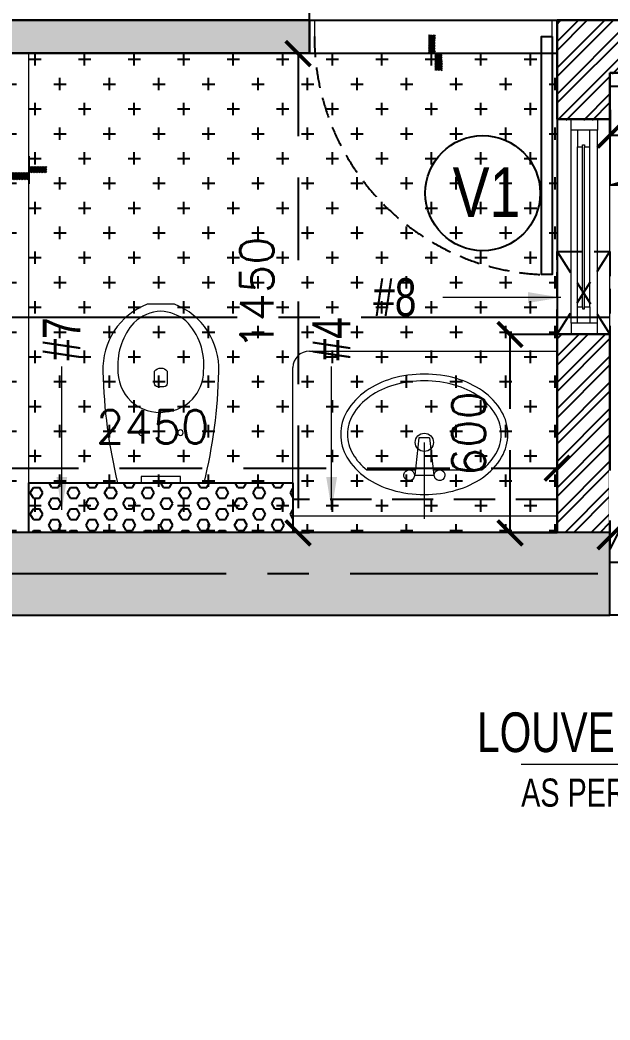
# Model space of a CAD drawing. Header units: millimetres. Extents: x 1180970 to 1231451, y -5737889 to -5695638.
# Drawn here: x 1197466 to 1199252, y -5709325 to -5706300 of the extents above; entities that cross this region are included whole.
import ezdxf
from ezdxf.enums import TextEntityAlignment as Align

# ---------------------------------------------------------------- set-up
doc = ezdxf.new("R2010")
doc.units = ezdxf.units.MM
doc.header["$LTSCALE"] = 1000
doc.header["$MEASUREMENT"] = 0
for name, pattern in [('2BHK-A - BACK$0$AUDIT_D_120904163729-0', [0]), ('2BHK-A - BACK$1$( Hidden )', [0.375, 0.25, -0.125]), ('2BHK-A - BACK$2$HIDDEN', [0.375, 0.25, -0.125]), ('AUDIT_D_120904163729-0', [0]), ('T8(T9 IS SIMILAR) - GROUND FLOOR - DIMENSION & TEXTING$0$HIDDEN', [0.375, 0.25, -0.125]), ('T8_REFUGE COLUMNS$0$CENTER2', [1.125, 0.75, -0.125, 0.125, -0.125])]:
    doc.linetypes.add(name, pattern=pattern)
doc.layers.get('0').update_dxf_attribs({"linetype": 'AUDIT_D_120904163729-0'})
for name, color, linetype in [('2BHK-A - BACK$0$A-HATCH -160', 251, '2BHK-A - BACK$0$AUDIT_D_120904163729-0'), ('2BHK-A - BACK$0$a-tile drop', 3, 'Continuous'), ('2BHK-A - BACK$0$APT PLANS-typ$0$TILEDROP', 3, 'Continuous'), ('2BHK-A - BACK$1$A-TOI SUNK 50MM', 8, 'Continuous'), ('2BHK-A - BACK$1$CUT-OUT', 49, 'Continuous'), ('2BHK-A - BACK$1$LEDGE WALL', 5, 'Continuous'), ('T8(T9 IS SIMILAR) - GROUND FLOOR - DIMENSION & TEXTING$0$A-DIMENSIONS', 2, 'T8(T9 IS SIMILAR) - GROUND FLOOR - DIMENSION & TEXTING$0$HIDDEN'), ('T8(T9 IS SIMILAR) - GROUND FLOOR - DIMENSION & TEXTING$0$a-window-no', 125, 'Continuous'), ('T8_REFUGE COLUMNS$0$A-CENTERLINE', 193, 'T8_REFUGE COLUMNS$0$CENTER2'), ('T8_REFUGE COLUMNS$0$A-RCC COLS', 3, 'Continuous')]:
    doc.layers.add(name, color=color, linetype=linetype)
for name, color, linetype, lineweight in [('2BHK-A - BACK$1$A-WALL- 160', 6, 'Continuous', 30), ('2BHK-A - BACK$1$Ventilator', 5, 'Continuous', 0), ('2BHK-A - BACK$2$a-TOI-fixtures', 251, 'Continuous', 0), ('T8(T9 IS SIMILAR) - GROUND FLOOR - DIMENSION & TEXTING$0$R0-18-10-2014-T1-1st Podium Floor Plan$0$Text', 2, 'Continuous', 0), ('T8(T9 IS SIMILAR) - GROUND FLOOR$0$D&W', 8, 'Continuous', 25)]:
    doc.layers.add(name, color=color, linetype=linetype, lineweight=lineweight)
doc.layers.add('T8_REFUGE COLUMNS$0$COL-HATCH', color=7, linetype='Continuous', lineweight=25, true_color=0xa3a3a3)
doc.styles.add('T8(T9 IS SIMILAR) - GROUND FLOOR - DIMENSION & TEXTING$0$ARIAL ARROW', font='swisscl.ttf')
doc.styles.add('T8(T9 IS SIMILAR) - GROUND FLOOR - DIMENSION & TEXTING$0$LODHA STANDERD', font='sanss___.ttf')
doc.styles.add('T8(T9 IS SIMILAR) - GROUND FLOOR - DIMENSION & TEXTING$0$Romans 1', font='romans.shx', dxfattribs={"height": 100})
doc.styles.add('T8(T9 IS SIMILAR) - GROUND FLOOR - DIMENSION & TEXTING$0$Tahoma', font='tahoma.ttf')
doc.dimstyles.new('T8(T9 IS SIMILAR) - GROUND FLOOR - DIMENSION & TEXTING$0$ALPINE S', dxfattribs={"dimscale": 0, "dimtxt": 100, "dimasz": 75, "dimexe": 0, "dimexo": 0, "dimgap": 75, "dimtad": 1, "dimdec": 0, "dimzin": 0, "dimdsep": 46, "dimtxsty": 'T8(T9 IS SIMILAR) - GROUND FLOOR - DIMENSION & TEXTING$0$Romans 1', "dimblk": 'T8(T9 IS SIMILAR) - GROUND FLOOR - DIMENSION & TEXTING$0$_ArchTick', "dimcen": 0.09, "dimclrd": 256, "dimclre": 256, "dimclrt": 7, "dimadec": 0, "dimazin": 0, "dimtfac": 1, "dimtdec": 0, "dimtofl": 0, "dimtmove": 1, "dimatfit": 0, "dimldrblk": 'T8(T9 IS SIMILAR) - GROUND FLOOR - DIMENSION & TEXTING$0$_Open90', "dimfxl": 1, "dimtolj": 1, "dimtzin": 0, "dimarcsym": 0})
doc.dimstyles.new('T8(T9 IS SIMILAR) - GROUND FLOOR - DIMENSION & TEXTING$0$SAMATA STD', dxfattribs={"dimtxt": 100, "dimasz": 50, "dimexe": 50, "dimexo": 50, "dimgap": 10, "dimtad": 0, "dimdec": 0, "dimrnd": 5, "dimzin": 0, "dimdsep": 46, "dimtxsty": 'T8(T9 IS SIMILAR) - GROUND FLOOR - DIMENSION & TEXTING$0$Tahoma', "dimblk": 'T8(T9 IS SIMILAR) - GROUND FLOOR - DIMENSION & TEXTING$0$_Origin2', "dimcen": -50, "dimdle": 50, "dimclrd": 7, "dimclre": 7, "dimclrt": 7, "dimadec": 0, "dimazin": 0, "dimtfac": 1, "dimtdec": 0, "dimtmove": 1, "dimatfit": 3, "dimfxl": 150, "dimtfill": 1, "dimtolj": 1, "dimtzin": 0, "dimlwd": -1, "dimlwe": -1, "dimarcsym": 0})

# ---------------------------------------------------------------- blocks, each defined once
blk = doc.blocks.new('2BHK-A - BACK$0$EWC 1-flat-3')
at = {"color": 0, "linetype": 'ByBlock', "ltscale": 1.5}
blk.add_line((130.9434098351729, 0), (-130.9434095305263, 0), dxfattribs=at)
for points in [[(-130.9434095305263, 0, -0.0551025148531305), (-175.2631416428846, 336.2381811605271, -0.3218266124509844), (-41.56879519967063, 540.0000000013234), (41.56879551159629, 539.9999999986766, -0.3218266125199904), (175.2631419462078, 336.238181097001, -0.0551025148447866), (130.9434098351729, 0, -27.68123868753246)], [(-13.15298694454427, 214.323847294701, -0.3914484966857894), (-129.3099293503406, 337.7054775856787, -0.2245854457087569), (-76.0964588804211, 489.8802656658536, -0.1606748710854163), (1.519924569e-07, 518.6838982568007, -0.1830162004783544), (81.56410437990148, 484.094283795268, -0.2014238574974507), (130.0282833025281, 346.419558727951, -0.4745073386495287), (-13.15298694454427, 214.323847294701, -2.927417017058934)], [(-9.473684057959195, 290.246520411002), (9.473684363046997, 290.246520411002, 0.4142135624012253), (18.94736857355009, 299.7202046215051), (18.94736857355009, 337.6149414635175, 0.4999999999751525), (-18.9473682674697, 337.6149414643998), (-18.9473682684623, 299.7202046215051, 0.4142135624076185), (-9.473684057959195, 290.246520411002, 0.5304978282697669)]]:
    blk.add_lwpolyline(points, format="xyb", dxfattribs=at)
at = {"color": 0, "linetype": 'ByBlock'}
blk.add_lwpolyline([(-59.21046387618538, 0.000297717259902), (-59.21046387618538, 18.94766613826609), (59.21058875510333, 18.94766613826609), (59.2104696644716, -0.000297717259902)], close=True, dxfattribs=at)
at = {"color": 0, "linetype": 'ByBlock', "ltscale": 1.5}
for centre in [(-59.21052616310046, 151.5789473680495), (59.21052646818825, 151.5789473680495)]:
    blk.add_circle(centre, 8.309231466615541, dxfattribs=at)
blk = doc.blocks.new('2BHK-A - BACK$0$TILE DROP -x')
at = {"layer": '2BHK-A - BACK$0$APT PLANS-typ$0$TILEDROP'}
h = blk.add_hatch(dxfattribs=at)
h.set_pattern_fill('ACET-2D-ANSI31', color=8, scale=27, angle=89.99999999999999, style=0)
h.set_pattern_definition([(135, (583590.9236926732, -2384968.149215905), (-2.386485386504598, -2.386485386504597), [])])
h.paths.add_polyline_path([(-58302.9723300992, -19205.88290152699), (-58302.9723300992, -19151.23819424305), (-58284.24371004452, -19151.23819424305), (-58284.2437100443, -19205.88290152699)])
edge = h.paths.add_edge_path()
edge.add_line((-58302.97233009942, -19258.46835517604), (-58323.90664812957, -19258.46835517613))
edge.add_line((-58302.97233010059, -19205.88290152699), (-58302.97233009925, -19258.46835517565))
edge.add_line((-58323.71331987437, -19205.88290152792), (-58302.97233010079, -19205.88290152797))
edge.add_line((-58323.71331987298, -19258.46835517604), (-58323.71331987411, -19205.88290152737))
at = {"layer": '2BHK-A - BACK$0$APT PLANS-typ$0$TILEDROP', "color": 1}
blk.add_line((-58251.96799331647, -19205.88290150929), (-58335.99705454287, -19205.88290150929), dxfattribs=at)
at = {"layer": '2BHK-A - BACK$0$APT PLANS-typ$0$TILEDROP', "color": 20, "const_width": 3}
for points in [[(-58284.2437100443, -19205.88290152885), (-58284.24371004452, -19151.23819424491)], [(-58302.97233009942, -19258.4683551779), (-58302.9723300992, -19205.88290152885)], [(-58302.9723300992, -19205.88290152885), (-58284.2437100443, -19205.88290152885)]]:
    blk.add_lwpolyline(points, dxfattribs=at)
blk = doc.blocks.new('2BHK-A - BACK$1$V1')
at = {"layer": '2BHK-A - BACK$1$Ventilator'}
for p, q in [((1139453.9029181, -5700057.068097493), (1140103.9029181, -5700057.068097493)), ((1139453.9029181, -5700217.068097493), (1140103.9029181, -5700217.068097493))]:
    blk.add_line(p, q, dxfattribs=at)
at = {"layer": '2BHK-A - BACK$1$Ventilator', "color": 8}
for p, q in [((1139486.9029181, -5700094.568097493), (1140070.9029181, -5700094.568097493)), ((1139536.9029181, -5700118.318097493), (1140020.9029181, -5700118.318097493)), ((1139536.9029181, -5700155.818097493), (1140020.9029181, -5700155.818097493)), ((1139486.9029181, -5700174.568097493), (1140070.9029181, -5700174.568097493))]:
    blk.add_line(p, q, dxfattribs=at)
at = {"layer": '2BHK-A - BACK$1$Ventilator', "color": 5}
for p, q in [((1139536.9029181, -5700134.068097493), (1140020.9029181, -5700134.068097493)), ((1139536.9029181, -5700140.068097493), (1140020.9029181, -5700140.068097493))]:
    blk.add_line(p, q, dxfattribs=at)
at = {"layer": '2BHK-A - BACK$1$Ventilator', "color": 4}
for points in [[(1139453.9029181, -5700094.568097493), (1139486.9029181, -5700094.568097493), (1139486.9029181, -5700174.568097493), (1139453.9029181, -5700174.568097493)], [(1140103.9029181, -5700094.568097493), (1140070.9029181, -5700094.568097493), (1140070.9029181, -5700174.568097493), (1140103.9029181, -5700174.568097493)], [(1139536.9029181, -5700134.068097493), (1139536.9029181, -5700118.318097493), (1139486.9029181, -5700118.318097493), (1139486.9029181, -5700155.818097493), (1139536.9029181, -5700155.818097493), (1139536.9029181, -5700140.068097493), (1139530.9029181, -5700140.068097493), (1139530.9029181, -5700134.068097493)], [(1140020.9029181, -5700134.068097493), (1140020.9029181, -5700118.318097493), (1140070.9029181, -5700118.318097493), (1140070.9029181, -5700155.818097493), (1140020.9029181, -5700155.818097493), (1140020.9029181, -5700140.068097493), (1140026.9029181, -5700140.068097493), (1140026.9029181, -5700134.068097493)]]:
    blk.add_lwpolyline(points, close=True, dxfattribs=at)
blk = doc.blocks.new('2BHK-A - BACK$0$WB1')
at = {"color": 0, "linetype": 'ByBlock', "ltscale": 1000}
for p, q in [((190074.4275287154, -1779394.523975797), (190063.019396601, -1779507.923976208)), ((190106.8275287078, -1779394.523974904), (190119.8654006815, -1779507.92397464)), ((189917.4943719213, -1779491.723980205), (190064.6491297608, -1779491.723976149)), ((190118.0028475421, -1779491.723974677), (190265.3904244707, -1779491.723970615)), ((190061.4971828647, -1779507.923976249), (190121.387614416, -1779507.923974598))]:
    blk.add_line(p, q, dxfattribs=at)
at = {"color": 0, "linetype": 'ByBlock'}
blk.add_line((190106.8275287078, -1779394.523974904), (190074.4275287154, -1779394.523975797), dxfattribs=at)
for centre, major_axis, ratio, start_param, end_param in [((190067.1194749585, -1779471.273896596), (-69.6216237991494, 256.7370765237735), 0.9999999990593952, 0.0157386873768661, 0.3429919143429904), ((190091.4423999565, -1779555.684945096), (-92.61307213520664, 341.5204657747267), 0.999999999024626, 6.018375225373153, 6.29892399455103), ((190091.4423999567, -1779555.684945094), (-87.31312060689758, 321.9763358500756), 0.999999999106361, 6.018375225394625, 6.298923994549972), ((190091.4423999576, -1779555.684945106), (-92.61307213768049, 341.5204657838493), 0.9999999990614828, 5.737826456290803, 6.018375225385451), ((190091.4423999598, -1779555.684945104), (-87.31312061007938, 321.9763358618085), 0.999999999062802, 5.737826456297902, 6.018375225392878), ((190115.7653203038, -1779471.273895255), (-69.6216238002675, 256.7370765278966), 0.9999999990565938, 5.410573229548953, 5.737826456279893), ((190029.9548044018, -1779417.849685759), (-52.58859086832027, 193.9259721518059), 0.9999999990646924, 0.3429919143267877, 0.7689323414650551), ((190067.1194749573, -1779471.273896601), (-64.32167227244054, 237.1929466050228), 0.9999999990200028, 0.0157386873661223, 0.3429919143466876), ((190115.7653203007, -1779471.273895252), (-64.32167226971646, 237.1929465949778), 0.9999999990515334, 5.410573229535954, 5.737826456264241), ((190152.9299879156, -1779417.849682363), (-52.5885908674133, 193.9259721484613), 0.9999999990362176, 4.984632802793965, 5.4105732295378), ((190029.9548044024, -1779417.849685753), (-47.2886393389909, 174.3818422233921), 0.999999999050284, 0.3429919143592025, 0.7689323414991902), ((190152.9299879136, -1779417.849682368), (-47.28863934102501, 174.3818422308929), 0.9999999990358628, 4.984632802809628, 5.410573229553857), ((189973.2400018245, -1779384.079879742), (-35.31275431202927, 130.2195038171953), 0.9999999990468084, 0.7689323414813815, 1.305986245472519), ((190209.6447886276, -1779384.079873225), (-35.31275431270032, 130.2195038196696), 0.999999999034842, 4.447578899073675, 4.984632802804931), ((189973.2400018235, -1779384.079879743), (-30.01280278418104, 110.6753738942434), 0.9999999990424933, 0.7689323414641666, 1.305986245453534), ((190209.6447886291, -1779384.079873225), (-30.01280278466949, 110.6753738960445), 0.9999999990274464, 4.447578899080568, 4.984632802806042), ((189973.2400018241, -1779384.07987974), (-35.31275431176152, 130.2195038162079), 0.9999999990494886, 1.305986245481042, 1.84304014922443), ((189973.2400018257, -1779384.079879741), (-30.01280278541712, 110.6753738988015), 0.9999999990109704, 1.305986245478195, 1.843040149201613), ((190209.6447886291, -1779384.079873226), (-30.01280278457673, 110.6753738957025), 0.9999999990363304, 3.91052499509682, 4.447578899087177), ((190209.6447886287, -1779384.079873225), (-35.3127543125276, 130.2195038190329), 0.9999999990416133, 3.910524995080509, 4.447578899069472), ((190029.9548025403, -1779350.310070598), (-52.5885908665655, 193.925972145335), 0.999999999067552, 1.843040149221424, 2.268980575974029), ((190029.9548025398, -1779350.310070598), (-47.28863933834624, 174.3818422210148), 0.9999999990745569, 1.843040149225194, 2.204940247538244), ((190152.9299860527, -1779350.310067207), (-47.28863934041713, 174.3818422286516), 0.9999999990631612, 3.548624896414187, 3.910524995057671), ((190152.9299860514, -1779350.310067207), (-52.5885908678603, 193.9259721501098), 0.9999999990584598, 3.484584567917583, 3.910524995062489), ((190045.2971828679, -1779507.923976697), (-4.239961222196913, 15.63530393806038), 0.9999999990786179, 6.018374833333987, 12.30156014051357), ((190137.587614413, -1779507.923974153), (-4.239961222096778, 15.63530393769116), 0.9999999991258478, 6.018374833345917, 12.3015601405255), ((190067.1194701524, -1779296.885857709), (-69.62162380041981, 256.7370765284583), 0.999999999054961, 2.268980575960653, 2.596233802687748), ((190115.7653154956, -1779296.885856371), (-69.62162379897522, 256.7370765231311), 0.9999999990310844, 3.157331340964725, 3.484584567939553), ((190091.4423904963, -1779212.474807869), (-92.6130721353317, 341.5204657751879), 0.9999999990419088, 2.596233802688454, 2.876782571788676), ((190091.4423904963, -1779212.474807869), (-92.61307213552791, 341.5204657759113), 0.9999999990618637, 2.876782571793717, 3.157331340960593)]:
    blk.add_ellipse(centre, major_axis=major_axis, ratio=ratio, start_param=start_param, end_param=end_param, dxfattribs=at)
blk = doc.blocks.new('2BHK-A - BACK')
at = {"layer": '2BHK-A - BACK$0$A-HATCH -160', "linetype": 'ByBlock'}
h = blk.add_hatch(dxfattribs=at)
h.set_pattern_fill('ZIGZAG', color=256, scale=250)
h.set_pattern_definition([(9.199999999999998e-15, (-0.2196756601333618, 0.4506648145616055), (31.25, 31.25), [31.25, -31.25]), (90, (31.03032433986664, 0.4506648145616055), (-31.25, 31.25), [31.25, -31.25])])
h.paths.add_polyline_path([(1196642.148534545, -5706299.863638652), (1198342.174211463, -5706299.863638652), (1198342.174211463, -5706399.863638652), (1196642.148534545, -5706399.863638652)])
h.paths.add_polyline_path([(1199382.615027393, -5705299.864229431), (1199382.615000656, -5705199.864229431), (1201592.160154123, -5705199.863638652), (1201592.160154119, -5705299.863898433), (1200442.076684907, -5705299.863638652), (1200442.076684907, -5705399.863638652), (1200342.076684907, -5705399.863638652), (1200342.076623333, -5705299.863638652)])
h.paths.add_polyline_path([(1200442.076684907, -5706399.863638652), (1201341.803947466, -5706399.863638652), (1201341.803947466, -5706299.863638652), (1200442.076684907, -5706299.863638652)])
h.paths.add_polyline_path([(1202091.803947466, -5706299.863638652), (1202691.825693698, -5706299.863638652), (1202691.825693698, -5706399.863638652), (1202091.803947466, -5706399.863638652)])
h.paths.add_polyline_path([(1204892.10168518, -5708749.549002734), (1204992.10168518, -5708749.549002734), (1204992.10168518, -5707999.862840199), (1204892.10168518, -5707999.862840199)])
h.paths.add_polyline_path([(1204892.10168518, -5709649.549002734), (1204992.10168518, -5709649.549002734), (1204992.10168518, -5710549.458170665), (1204892.10168518, -5710549.458170665)])
h.paths.add_polyline_path([(1200142.009916546, -5708600.549002734), (1200257.04415127, -5708600.548921878), (1200257.078487647, -5708700.548997131), (1200041.975284249, -5708700.549002734), (1200042.011395569, -5708099.864001459), (1200142.011395437, -5708099.862502276)])
h.paths.add_polyline_path([(1202792.069074491, -5701189.863638652), (1203427.101685192, -5701189.863638652), (1203427.101685192, -5701089.863638652), (1202792.069074491, -5701089.863638652)])
h = blk.add_hatch(dxfattribs=at)
h.set_pattern_fill('ANSI32', color=256, scale=150)
h.set_pattern_definition([(45, (-0.0326106827706099, -2.549626799300312), (-39.77475644174329, 39.7747564417433), []), (45, (26.48389356769622, -2.549626799300312), (-39.77475644174329, 39.7747564417433), [])])
h.paths.add_polyline_path([(1200282.044659137, -5708099.863253389), (1200041.978784881, -5708099.56433383), (1200041.978784881, -5707939.56433383), (1200282.044659137, -5707939.56433383)])
h.paths.add_polyline_path([(1199092.141600774, -5706602.413755868), (1199092.141600774, -5706302.413265453), (1200442.044074218, -5706302.413265453), (1200442.044074218, -5706602.413755862), (1200282.044074218, -5706602.413755867), (1200282.044074218, -5706462.413265453), (1199252.141600773, -5706462.413265454), (1199252.141600773, -5706602.413755868)])
h = blk.add_hatch(dxfattribs=at)
h.set_pattern_fill('ANSI32', color=256, scale=150)
h.set_pattern_definition([(45, (6.519258000000002e-09, 0), (-39.77475644174329, 39.7747564417433), []), (45, (26.51650425605476, 0), (-39.77475644174329, 39.7747564417433), [])])
h.paths.add_polyline_path([(1199252.174211463, -5707249.864129067), (1199092.174211463, -5707249.864129067), (1199092.174211463, -5707849.863253382), (1199252.174211463, -5707849.863253382)])
h = blk.add_hatch(dxfattribs=at)
h.set_pattern_fill('HEX', color=256, scale=150)
h.set_pattern_definition([(9.199999999999998e-15, (6.519258000000002e-09, 0), (0, 32.47595264191645), [18.75, -37.5]), (119.9999999999999, (6.519258000000002e-09, 0), (-28.125, -16.23797632095822), [18.74999999999998, -37.49999999999996]), (59.99999999999999, (18.75000000651926, 0), (-28.125, 16.23797632095823), [18.75, -37.5])])
h.paths.add_polyline_path([(1198292.174796381, -5707699.546135252), (1198292.174796381, -5707849.546135252), (1197492.174796381, -5707849.546135252), (1197492.174796381, -5707699.546135252)])
at = {"layer": '2BHK-A - BACK$1$A-TOI SUNK 50MM'}
h = blk.add_hatch(dxfattribs=at)
h.set_pattern_fill('CROSS', color=256, scale=300, style=0)
h.set_pattern_definition([(9.199999999999998e-15, (54492.61553337797, 14881.46154749021), (75, 75), [37.5, -112.5]), (90, (54511.36553337797, 14862.71154749021), (-74.99999999999999, 75), [37.5, -112.5])])
h.paths.add_polyline_path([(1196642.148340825, -5706399.863638652), (1199092.174211463, -5706399.863638652), (1199092.174211463, -5707849.863253382), (1196642.148340825, -5707849.863112646)])
h.paths.add_polyline_path([(1202691.82705077, -5706399.863638652), (1200442.076684907, -5706399.863638652), (1200442.076684907, -5707850.314303472), (1202692.264499908, -5707850.314303472)])
at = {"linetype": '2BHK-A - BACK$2$HIDDEN', "ltscale": 0.3}
for p, q in [((1199092.174211463, -5706999.864129067, 0.6104387995018037), (1199252.174211463, -5707249.864129067)), ((1199092.174211464, -5707249.96609845), (1199252.174211463, -5706999.864129067, 0.6104387995018037))]:
    blk.add_line(p, q, dxfattribs=at)
blk.add_lwpolyline([(1199077.174211463, -5706349.863638652), (1199077.174211463, -5707069.863638652), (1199044.935405493, -5707069.863638652), (1199044.935405493, -5706349.863638652)], close=True)
blk.add_lwpolyline([(1199252.174211463, -5706999.864129067), (1199252.174211463, -5707249.864129067), (1199092.174211463, -5707249.864129067), (1199092.174211463, -5706999.864129067)], close=True, dxfattribs=at)
at = {"color": 0, "linetype": '2BHK-A - BACK$1$( Hidden )', "ltscale": 0.25}
blk.add_arc((1199078.22956931, -5706349.426495117), 721.0554903577342, 180.0347358362759, 267.6269854604848, dxfattribs=at)
at = {"layer": '2BHK-A - BACK$1$A-TOI SUNK 50MM'}
for p, q in [((1198342.174211463, -5706299.863638652), (1199092.174211463, -5706299.863638652)), ((1198342.174211463, -5706399.863638652), (1199092.174211463, -5706399.863638652))]:
    blk.add_line(p, q, dxfattribs=at)
blk.add_lwpolyline([(1196642.148340825, -5706399.863638652), (1199092.174211463, -5706399.863638652), (1199092.174211463, -5707849.863253382), (1196642.148340825, -5707849.863112646)], close=True, dxfattribs=at)
at = {"layer": '2BHK-A - BACK$1$A-WALL- 160', "linetype": 'ByBlock'}
for p, q in [((1196642.148534545, -5706299.863638652), (1198342.174211463, -5706299.863638652)), ((1198342.174211463, -5706299.863638652), (1198342.174211463, -5706399.863638652)), ((1199092.174211463, -5706299.863638652), (1200442.076684907, -5706299.863638652)), ((1199092.174211463, -5706299.863638652), (1199092.174211463, -5706599.864129067)), ((1196642.148534545, -5706399.863638652), (1198342.174211463, -5706399.863638652)), ((1199252.174211463, -5706459.863638652), (1200282.076684907, -5706459.863638652)), ((1199252.174211463, -5706459.863638652), (1199252.174211463, -5706599.864129067)), ((1199252.174211463, -5706599.864129067), (1199092.174211463, -5706599.864129067)), ((1199252.174211463, -5707249.864129067), (1199092.174211463, -5707249.864129067)), ((1199092.174211463, -5707249.864129067), (1199092.174796381, -5707849.835600474)), ((1199252.174211463, -5707249.864129067), (1199252.174796381, -5707849.83372873))]:
    blk.add_line(p, q, dxfattribs=at)
at = {"layer": '2BHK-A - BACK$1$CUT-OUT'}
blk.add_lwpolyline([(1199251.684499276, -5706799.418612935), (1200282.296360572, -5706499.420819762)], dxfattribs=at)
for points in [[(1199252.174211463, -5706499.862868127), (1200282.296360572, -5706499.862868127), (1200282.406198406, -5706799.418612935), (1199252.284049296, -5706799.418612935)], [(1200042.011387151, -5708099.862543946), (1199252.142185724, -5708099.862543946), (1199252.142185724, -5707940.022829947), (1200042.011387151, -5707940.022829947)]]:
    blk.add_lwpolyline(points, close=True, dxfattribs=at)
at = {"layer": '2BHK-A - BACK$1$CUT-OUT', "elevation": 0.6472449503244625}
blk.add_lwpolyline([(1199551.592762726, -5707310.470060688), (1199252.142185724, -5707899.863253389)], dxfattribs=at)
at = {"layer": '2BHK-A - BACK$1$LEDGE WALL', "linetype": '2BHK-A - BACK$2$HIDDEN', "ltscale": 0.5}
blk.add_line((1199092.174796381, -5707749.835600472), (1198292.174796381, -5707749.835600472), dxfattribs=at)
at = {"layer": '2BHK-A - BACK$1$LEDGE WALL'}
blk.add_lwpolyline([(1198292.174796381, -5707699.546135252), (1198292.174796381, -5707849.546135252), (1197492.174796381, -5707849.546135252), (1197492.174796381, -5707699.546135252)], close=True, dxfattribs=at)
at = {"layer": '2BHK-A - BACK$2$a-TOI-fixtures', "color": 1}
for p, q in [((1198342.174211463, -5706299.863638652), (1199092.174211463, -5706299.86363865)), ((1197492.174796381, -5707849.546135252), (1197492.174796381, -5706399.863638652)), ((1198342.174211463, -5706399.863638652), (1199092.174211463, -5706399.86363865)), ((1198342.17493225, -5707301.213155891), (1199092.174744331, -5707301.213155891)), ((1198292.174701571, -5707799.546489225), (1198292.17493225, -5707351.213130165))]:
    blk.add_line(p, q, dxfattribs=at)
at = {"layer": '2BHK-A - BACK$2$a-TOI-fixtures'}
for p, q in [((1199092.174742896, -5707799.546489225), (1199092.174486492, -5707301.213155891)), ((1198292.174701571, -5707799.546489225), (1199092.174742896, -5707799.546489225))]:
    blk.add_line(p, q, dxfattribs=at)
at = {"layer": '2BHK-A - BACK$2$a-TOI-fixtures', "extrusion": (-2.530268181000001e-07, 3.533584600000001e-09, 0.9999999999999681)}
blk.add_line((1198689.888563912, -5707577.258855483, -8.269076379999998e-07), (1198689.922082307, -5707808.872550637), dxfattribs=at)
at = {"layer": '2BHK-A - BACK$2$a-TOI-fixtures', "color": 1}
for points in [[(1198342.174211463, -5706399.863638652), (1198342.174211463, -5706299.863638652), (1198357.174211463, -5706299.863638652), (1198357.174211463, -5706399.863638652)], [(1199077.174211463, -5706399.863638652), (1199077.174211463, -5706299.863638652), (1199092.174211463, -5706299.863638652), (1199092.174211463, -5706399.863638652)]]:
    blk.add_lwpolyline(points, close=True, dxfattribs=at)
at = {"layer": '2BHK-A - BACK$2$a-TOI-fixtures', "extrusion": (-2.530268181000001e-07, 3.533584600000001e-09, 0.9999999999999681)}
blk.add_circle((1198689.888563872, -5707577.258855478, -0.3234697223686918), 27.50689239474105, dxfattribs=at)
at = {"layer": '2BHK-A - BACK$2$a-TOI-fixtures', "color": 1}
blk.add_arc((1198342.17493225, -5707351.213155891), 50, 90, 179.9999705448092, dxfattribs=at)
at = {"layer": '2BHK-A - BACK$0$a-tile drop'}
for p, xscale, rotation in [((1140419.764201557, -5687194.305946219), -1, 0.0003204097976848), ((1216697.732488814, -5648459.243247796), -0.9999999999999998, 270.0003204097974)]:
    blk.add_blockref('2BHK-A - BACK$0$TILE DROP -x', p, dxfattribs=dict(at, xscale=xscale, rotation=rotation))
at = {"layer": '2BHK-A - BACK$1$A-WALL- 160', "linetype": 'ByBlock', "xscale": -1, "rotation": 270}
blk.add_blockref('2BHK-A - BACK$1$V1', (6899309.242308955, -6846703.767047176), dxfattribs=at)
at = {"layer": '2BHK-A - BACK$2$a-TOI-fixtures', "extrusion": (0, 0, -1), "zscale": -1}
blk.add_blockref('2BHK-A - BACK$0$EWC 1-flat-3', (-1197892.174799275, -5707699.546135252), dxfattribs=at)
at = {"layer": '2BHK-A - BACK$2$a-TOI-fixtures', "rotation": 0.0082880866065783}
blk.add_blockref('2BHK-A - BACK$0$WB1', (1008341.048903474, -3928196.338060173, -1.394532633e-07), dxfattribs=at)
blk = doc.blocks.new('T8_REFUGE COLUMNS')
at = {"layer": 'T8_REFUGE COLUMNS$0$COL-HATCH', "linetype": 'ByBlock'}
h = blk.add_hatch(color=256, dxfattribs=at)
h.dxf.hatch_style = 1
h.paths.add_polyline_path([(1196642.142185692, -5708099.863253396), (1199252.142185724, -5708099.863253396), (1199252.142185724, -5707849.863253398), (1196642.142185692, -5707849.863253398)])
at = {"layer": 'T8_REFUGE COLUMNS$0$A-CENTERLINE'}
for p, q in [((1217248.23900386, -5707199.863060762), (1182156.903157666, -5707199.863060762)), ((1217214.998106075, -5707974.863253395), (1182156.903157666, -5707974.863253395))]:
    blk.add_line(p, q, dxfattribs=at)
at = {"layer": 'T8_REFUGE COLUMNS$0$A-RCC COLS', "linetype": 'ByBlock'}
blk.add_lwpolyline([(1196642.142185692, -5708099.863253396), (1199252.142185724, -5708099.863253396), (1199252.142185724, -5707849.863253398), (1196642.142185692, -5707849.863253398)], close=True, dxfattribs=at)
blk = doc.blocks.new('T8(T9 IS SIMILAR) - GROUND FLOOR')
at = {"layer": 'T8(T9 IS SIMILAR) - GROUND FLOOR$0$D&W', "linetype": 'ByBlock'}
for name in ['T8_REFUGE COLUMNS', '2BHK-A - BACK']:
    blk.add_blockref(name, (0, 0), dxfattribs=at)
blk = doc.blocks.new('T8(T9 IS SIMILAR) - GROUND FLOOR - DIMENSION & TEXTING$0$_Origin2')
at = {"color": 0, "linetype": 'ByBlock', "lineweight": -2}
blk.add_line((-0.5, 0), (-1, 0), dxfattribs=at)
for radius in [0.5, 0.25]:
    blk.add_circle((0, 0), radius, dxfattribs=at)
blk = doc.blocks.new('T8(T9 IS SIMILAR) - GROUND FLOOR - DIMENSION & TEXTING$0$_ArchTick')
at = {"color": 0, "linetype": 'ByBlock', "const_width": 0.15}
blk.add_lwpolyline([(-0.5, -0.5), (0.5, 0.5)], dxfattribs=at)
blk = doc.blocks.new('*D709')
at = {"layer": 'T8(T9 IS SIMILAR) - GROUND FLOOR - DIMENSION & TEXTING$0$A-DIMENSIONS', "linetype": 'T8(T9 IS SIMILAR) - GROUND FLOOR - DIMENSION & TEXTING$0$HIDDEN', "lineweight": -2, "transparency": 16777216}
for p, q in [((1196642.337611109, -5707850.945620793), (1196642.337611109, -5707655.202573097)), ((1199092.337611109, -5707851.273850365), (1199092.337611109, -5707655.202573097))]:
    blk.add_line(p, q, dxfattribs=at)
at = {"layer": 'T8(T9 IS SIMILAR) - GROUND FLOOR - DIMENSION & TEXTING$0$A-DIMENSIONS', "lineweight": -2, "transparency": 16777216}
blk.add_line((1196642.337611109, -5707655.202573097), (1199092.337611109, -5707655.202573097), dxfattribs=at)
at = {"layer": 'T8(T9 IS SIMILAR) - GROUND FLOOR - DIMENSION & TEXTING$0$A-DIMENSIONS', "linetype": 'ByBlock', "lineweight": -2, "transparency": 16777216, "xscale": 75, "yscale": 75, "zscale": 75, "rotation": 180}
blk.add_blockref('T8(T9 IS SIMILAR) - GROUND FLOOR - DIMENSION & TEXTING$0$_ArchTick', (1196642.337611109, -5707655.202573097), dxfattribs=at)
at = {"layer": 'T8(T9 IS SIMILAR) - GROUND FLOOR - DIMENSION & TEXTING$0$A-DIMENSIONS', "linetype": 'ByBlock', "lineweight": -2, "transparency": 16777216, "xscale": 75, "yscale": 75, "zscale": 75}
blk.add_blockref('T8(T9 IS SIMILAR) - GROUND FLOOR - DIMENSION & TEXTING$0$_ArchTick', (1199092.337611109, -5707655.202573097), dxfattribs=at)
at = {"layer": 'T8(T9 IS SIMILAR) - GROUND FLOOR - DIMENSION & TEXTING$0$A-DIMENSIONS', "color": 7, "linetype": 'ByBlock', "transparency": 16777216, "insert": (1197867.337611109, -5707530.202573097), "char_height": 100, "attachment_point": 5, "style": 'T8(T9 IS SIMILAR) - GROUND FLOOR - DIMENSION & TEXTING$0$Romans 1'}
blk.add_mtext('\\A1;2450', dxfattribs=at)
blk = doc.blocks.new('T8(T9 IS SIMILAR) - GROUND FLOOR - DIMENSION & TEXTING$0$_Open90')
at = {"color": 0, "linetype": 'ByBlock', "lineweight": -2}
for p, q in [((-0.5, 0.5), (0, 0)), ((0, 0), (-1, 0)), ((0, 0), (-0.5, -0.5))]:
    blk.add_line(p, q, dxfattribs=at)
blk = doc.blocks.new('*D710')
at = {"layer": 'T8(T9 IS SIMILAR) - GROUND FLOOR - DIMENSION & TEXTING$0$A-DIMENSIONS', "linetype": 'T8(T9 IS SIMILAR) - GROUND FLOOR - DIMENSION & TEXTING$0$HIDDEN', "lineweight": -2, "transparency": 16777216}
for p, q in [((1198342.337026191, -5706401.301888542), (1198307.803745841, -5706401.301888542)), ((1198342.337026191, -5707850.945620793), (1198307.803745841, -5707850.945620793))]:
    blk.add_line(p, q, dxfattribs=at)
at = {"layer": 'T8(T9 IS SIMILAR) - GROUND FLOOR - DIMENSION & TEXTING$0$A-DIMENSIONS', "lineweight": -2, "transparency": 16777216}
blk.add_line((1198307.803745841, -5706401.301888542), (1198307.803745841, -5707850.945620793), dxfattribs=at)
at = {"layer": 'T8(T9 IS SIMILAR) - GROUND FLOOR - DIMENSION & TEXTING$0$A-DIMENSIONS', "linetype": 'ByBlock', "lineweight": -2, "transparency": 16777216, "xscale": 75, "yscale": 75, "zscale": 75}
for p, rotation in [((1198307.803745841, -5706401.301888542), 90), ((1198307.803745841, -5707850.945620793), 270)]:
    blk.add_blockref('T8(T9 IS SIMILAR) - GROUND FLOOR - DIMENSION & TEXTING$0$_ArchTick', p, dxfattribs=dict(at, rotation=rotation))
at = {"layer": 'T8(T9 IS SIMILAR) - GROUND FLOOR - DIMENSION & TEXTING$0$A-DIMENSIONS', "color": 7, "linetype": 'ByBlock', "transparency": 16777216, "insert": (1198182.803745842, -5707126.123754667), "char_height": 100, "attachment_point": 5, "rotation": 90, "style": 'T8(T9 IS SIMILAR) - GROUND FLOOR - DIMENSION & TEXTING$0$Romans 1'}
blk.add_mtext('\\A1;1450', dxfattribs=at)
blk = doc.blocks.new('*D664')
at = {"layer": 'T8(T9 IS SIMILAR) - GROUND FLOOR - DIMENSION & TEXTING$0$A-DIMENSIONS', "linetype": 'T8(T9 IS SIMILAR) - GROUND FLOOR - DIMENSION & TEXTING$0$HIDDEN', "lineweight": -2, "transparency": 16777216}
for p, q in [((1195742.069077838, -5706300.945235526), (1195742.069077838, -5706072.721306066)), ((1198342.337026191, -5706301.301888542), (1198342.337026191, -5706072.721306066))]:
    blk.add_line(p, q, dxfattribs=at)
at = {"layer": 'T8(T9 IS SIMILAR) - GROUND FLOOR - DIMENSION & TEXTING$0$A-DIMENSIONS', "lineweight": -2, "transparency": 16777216}
blk.add_line((1195742.069077838, -5706072.721306066), (1198342.337026191, -5706072.721306066), dxfattribs=at)
at = {"layer": 'T8(T9 IS SIMILAR) - GROUND FLOOR - DIMENSION & TEXTING$0$A-DIMENSIONS', "linetype": 'ByBlock', "lineweight": -2, "transparency": 16777216, "xscale": 75, "yscale": 75, "zscale": 75, "rotation": 180}
blk.add_blockref('T8(T9 IS SIMILAR) - GROUND FLOOR - DIMENSION & TEXTING$0$_ArchTick', (1195742.069077838, -5706072.721306066), dxfattribs=at)
at = {"layer": 'T8(T9 IS SIMILAR) - GROUND FLOOR - DIMENSION & TEXTING$0$A-DIMENSIONS', "linetype": 'ByBlock', "lineweight": -2, "transparency": 16777216, "xscale": 75, "yscale": 75, "zscale": 75}
blk.add_blockref('T8(T9 IS SIMILAR) - GROUND FLOOR - DIMENSION & TEXTING$0$_ArchTick', (1198342.337026191, -5706072.721306066), dxfattribs=at)
at = {"layer": 'T8(T9 IS SIMILAR) - GROUND FLOOR - DIMENSION & TEXTING$0$A-DIMENSIONS', "color": 7, "linetype": 'ByBlock', "transparency": 16777216, "insert": (1197042.203052014, -5705947.721306066), "char_height": 100, "attachment_point": 5, "style": 'T8(T9 IS SIMILAR) - GROUND FLOOR - DIMENSION & TEXTING$0$Romans 1'}
blk.add_mtext('\\A1;2600', dxfattribs=at)
blk = doc.blocks.new('*D665')
at = {"layer": 'T8(T9 IS SIMILAR) - GROUND FLOOR - DIMENSION & TEXTING$0$A-DIMENSIONS', "linetype": 'T8(T9 IS SIMILAR) - GROUND FLOOR - DIMENSION & TEXTING$0$HIDDEN', "lineweight": -2, "transparency": 16777216}
for p, q in [((1199252.357053722, -5706571.38348069), (1199252.357053722, -5706648.161065077)), ((1200282.239499635, -5706571.38348069), (1200282.239499635, -5706648.161065077))]:
    blk.add_line(p, q, dxfattribs=at)
at = {"layer": 'T8(T9 IS SIMILAR) - GROUND FLOOR - DIMENSION & TEXTING$0$A-DIMENSIONS', "lineweight": -2, "transparency": 16777216}
blk.add_line((1199252.357053722, -5706648.161065077), (1200282.239499635, -5706648.161065077), dxfattribs=at)
at = {"layer": 'T8(T9 IS SIMILAR) - GROUND FLOOR - DIMENSION & TEXTING$0$A-DIMENSIONS', "linetype": 'ByBlock', "lineweight": -2, "transparency": 16777216, "xscale": 75, "yscale": 75, "zscale": 75, "rotation": 180}
blk.add_blockref('T8(T9 IS SIMILAR) - GROUND FLOOR - DIMENSION & TEXTING$0$_ArchTick', (1199252.357053722, -5706648.161065077), dxfattribs=at)
at = {"layer": 'T8(T9 IS SIMILAR) - GROUND FLOOR - DIMENSION & TEXTING$0$A-DIMENSIONS', "linetype": 'ByBlock', "lineweight": -2, "transparency": 16777216, "xscale": 75, "yscale": 75, "zscale": 75}
blk.add_blockref('T8(T9 IS SIMILAR) - GROUND FLOOR - DIMENSION & TEXTING$0$_ArchTick', (1200282.239499635, -5706648.161065077), dxfattribs=at)
at = {"layer": 'T8(T9 IS SIMILAR) - GROUND FLOOR - DIMENSION & TEXTING$0$A-DIMENSIONS', "color": 7, "linetype": 'ByBlock', "transparency": 16777216, "insert": (1199767.298276679, -5706523.161065077), "char_height": 100, "attachment_point": 5, "style": 'T8(T9 IS SIMILAR) - GROUND FLOOR - DIMENSION & TEXTING$0$Romans 1'}
blk.add_mtext('\\A1;1030', dxfattribs=at)
blk = doc.blocks.new('T8(T9 IS SIMILAR) - GROUND FLOOR - DIMENSION & TEXTING$0$WINDOW TAG')
at = {"layer": 'T8(T9 IS SIMILAR) - GROUND FLOOR - DIMENSION & TEXTING$0$a-window-no'}
blk.add_circle((0, 0), 174.0900956831736, dxfattribs=at)
at = {"layer": 'T8(T9 IS SIMILAR) - GROUND FLOOR - DIMENSION & TEXTING$0$a-window-no', "style": 'T8(T9 IS SIMILAR) - GROUND FLOOR - DIMENSION & TEXTING$0$LODHA STANDERD'}
blk.add_attdef('WINDOW', text='', height=150, dxfattribs=at).set_placement((11.34681474116587, 2.790841638110578), align=Align.MIDDLE_CENTER)
blk = doc.blocks.new('*D399')
at = {"layer": 'T8(T9 IS SIMILAR) - GROUND FLOOR - DIMENSION & TEXTING$0$A-DIMENSIONS', "linetype": 'T8(T9 IS SIMILAR) - GROUND FLOOR - DIMENSION & TEXTING$0$HIDDEN', "lineweight": -2, "transparency": 16777216}
for p, q in [((1199092.174211463, -5707250.966098453), (1198949.506706006, -5707250.966098453)), ((1199092.337611109, -5707851.273850365), (1198949.506706006, -5707851.273850365))]:
    blk.add_line(p, q, dxfattribs=at)
at = {"layer": 'T8(T9 IS SIMILAR) - GROUND FLOOR - DIMENSION & TEXTING$0$A-DIMENSIONS', "lineweight": -2, "transparency": 16777216}
blk.add_line((1198949.506706006, -5707851.273850365), (1198949.506706006, -5707250.966098453), dxfattribs=at)
at = {"layer": 'T8(T9 IS SIMILAR) - GROUND FLOOR - DIMENSION & TEXTING$0$A-DIMENSIONS', "linetype": 'ByBlock', "lineweight": -2, "transparency": 16777216, "xscale": 75, "yscale": 75, "zscale": 75}
for p, rotation in [((1198949.506706006, -5707250.966098453), 90), ((1198949.506706006, -5707851.273850365), 270)]:
    blk.add_blockref('T8(T9 IS SIMILAR) - GROUND FLOOR - DIMENSION & TEXTING$0$_ArchTick', p, dxfattribs=dict(at, rotation=rotation))
at = {"layer": 'T8(T9 IS SIMILAR) - GROUND FLOOR - DIMENSION & TEXTING$0$A-DIMENSIONS', "color": 7, "linetype": 'ByBlock', "transparency": 16777216, "insert": (1198824.506706006, -5707551.119974407), "char_height": 100, "attachment_point": 5, "rotation": 90, "style": 'T8(T9 IS SIMILAR) - GROUND FLOOR - DIMENSION & TEXTING$0$Romans 1'}
blk.add_mtext('\\A1;600', dxfattribs=at)
blk = doc.blocks.new('*D405')
at = {"layer": 'T8(T9 IS SIMILAR) - GROUND FLOOR - DIMENSION & TEXTING$0$A-DIMENSIONS', "linetype": 'T8(T9 IS SIMILAR) - GROUND FLOOR - DIMENSION & TEXTING$0$HIDDEN', "lineweight": -2, "transparency": 16777216}
for p, q in [((1199252.393887131, -5707899.367842436), (1199252.393887131, -5707863.035179619)), ((1199552.280412574, -5707899.367842436), (1199552.280412574, -5707863.035179619))]:
    blk.add_line(p, q, dxfattribs=at)
at = {"layer": 'T8(T9 IS SIMILAR) - GROUND FLOOR - DIMENSION & TEXTING$0$A-DIMENSIONS', "lineweight": -2, "transparency": 16777216}
blk.add_line((1199552.280412574, -5707863.035179619), (1199252.393887131, -5707863.035179619), dxfattribs=at)
at = {"layer": 'T8(T9 IS SIMILAR) - GROUND FLOOR - DIMENSION & TEXTING$0$A-DIMENSIONS', "color": 7, "linetype": 'ByBlock', "transparency": 16777216, "insert": (1199402.337149853, -5707738.03517962), "char_height": 100, "attachment_point": 5, "style": 'T8(T9 IS SIMILAR) - GROUND FLOOR - DIMENSION & TEXTING$0$Romans 1', "bg_fill": 3, "box_fill_scale": 1.25, "bg_fill_color": 256, "bg_fill_true_color": 13158600, "bg_fill_transparency": 0}
blk.add_mtext('\\A1;300', dxfattribs=at)
at = {"layer": 'T8(T9 IS SIMILAR) - GROUND FLOOR - DIMENSION & TEXTING$0$A-DIMENSIONS', "linetype": 'ByBlock', "lineweight": -2, "transparency": 16777216, "xscale": 75, "yscale": 75, "zscale": 75, "rotation": 180}
blk.add_blockref('T8(T9 IS SIMILAR) - GROUND FLOOR - DIMENSION & TEXTING$0$_ArchTick', (1199252.393887131, -5707863.035179619), dxfattribs=at)
at = {"layer": 'T8(T9 IS SIMILAR) - GROUND FLOOR - DIMENSION & TEXTING$0$A-DIMENSIONS', "linetype": 'ByBlock', "lineweight": -2, "transparency": 16777216, "xscale": 75, "yscale": 75, "zscale": 75}
blk.add_blockref('T8(T9 IS SIMILAR) - GROUND FLOOR - DIMENSION & TEXTING$0$_ArchTick', (1199552.280412574, -5707863.035179619), dxfattribs=at)
blk = doc.blocks.new('T8(T9 IS SIMILAR) - GROUND FLOOR - DIMENSION & TEXTING')
at = {"layer": 'T8(T9 IS SIMILAR) - GROUND FLOOR - DIMENSION & TEXTING$0$a-window-no'}
ref = blk.add_blockref('T8(T9 IS SIMILAR) - GROUND FLOOR - DIMENSION & TEXTING$0$WINDOW TAG', (1198866.813012698, -5706823.309076795, 1.128852534832136), dxfattribs=at)
ref.add_attrib('WINDOW', 'V1', dxfattribs={"height": 150, "style": 'T8(T9 IS SIMILAR) - GROUND FLOOR - DIMENSION & TEXTING$0$LODHA STANDERD', "width": 0.8}).set_placement((1198878.15982744, -5706820.51823516, 1.128852534832136), align=Align.MIDDLE_CENTER)
at = {"layer": 'T8(T9 IS SIMILAR) - GROUND FLOOR - DIMENSION & TEXTING$0$R0-18-10-2014-T1-1st Podium Floor Plan$0$Text', "linetype": 'ByBlock', "style": 'T8(T9 IS SIMILAR) - GROUND FLOOR - DIMENSION & TEXTING$0$ARIAL ARROW'}
blk.add_text('#8', height=114.75, dxfattribs=at).set_placement((1198535.152664456, -5707195.412339785, 0.0328394501544324))
for s, p in [('#7', (1197648.540683012, -5707329.675191456, 0.0328394501544324)), ('#4', (1198465.507171982, -5707329.675191456, 0.0328394501544324))]:
    blk.add_text(s, height=114.75, rotation=90, dxfattribs=at).set_placement(p)
at = {"layer": 'T8(T9 IS SIMILAR) - GROUND FLOOR - DIMENSION & TEXTING$0$R0-18-10-2014-T1-1st Podium Floor Plan$0$Text', "insert": (1199656.218773729, -5708394.125208021), "char_height": 120, "width": 3557.379370709298, "attachment_point": 3, "style": 'T8(T9 IS SIMILAR) - GROUND FLOOR - DIMENSION & TEXTING$0$ARIAL ARROW'}
blk.add_mtext('LOUVERS(L2)\\P{\\H0.70833x;AS PER  DETAIL}', dxfattribs=at)
at = {"layer": 'T8(T9 IS SIMILAR) - GROUND FLOOR - DIMENSION & TEXTING$0$A-DIMENSIONS', "linetype": 'ByBlock'}
for base, p1, p2, picture, middle in [((1198342.337026191, -5706072.721306066), (1195742.069077838, -5706300.945235526), (1198342.337026191, -5706301.301888542), '*D664', (1197042.203052014, -5705947.721306066)), ((1200282.239499635, -5706648.161065077), (1199252.357053722, -5706571.38348069), (1200282.239499635, -5706571.38348069), '*D665', (1199767.298276679, -5706523.161065077)), ((1199092.337611109, -5707655.202573097), (1196642.337611109, -5707850.945620793, -0.7424112093168233), (1199092.337611109, -5707851.273850365), '*D709', (1197867.337611109, -5707530.202573097))]:
    dim = blk.add_linear_dim(base=base, p1=p1, p2=p2, dimstyle='T8(T9 IS SIMILAR) - GROUND FLOOR - DIMENSION & TEXTING$0$ALPINE S', override={"dimscale": 1, "dimfxl": 5, "dimarcsym": 1}, dxfattribs=at)
    dim.commit()
    dim.dimension.update_dxf_attribs({"geometry": picture, "text_midpoint": middle})
for base, p1, p2, angle, picture, middle in [((1198307.803745841, -5707850.945620793), (1198342.337026191, -5706401.301888542), (1198342.337026191, -5707850.945620793), 270, '*D710', (1198182.803745842, -5707126.123754667)), ((1198949.506706006, -5707250.966098453), (1199092.337611109, -5707851.273850365), (1199092.174211463, -5707250.966098453), 90, '*D399', (1198824.506706006, -5707551.119974407))]:
    dim = blk.add_linear_dim(base=base, p1=p1, p2=p2, angle=angle, dimstyle='T8(T9 IS SIMILAR) - GROUND FLOOR - DIMENSION & TEXTING$0$ALPINE S', override={"dimscale": 1, "dimfxl": 5, "dimarcsym": 1}, dxfattribs=at)
    dim.commit()
    dim.dimension.update_dxf_attribs({"geometry": picture, "text_midpoint": middle})
dim = blk.add_linear_dim(base=(1199252.393887131, -5707863.035179619, 0.6472449503244625), p1=(1199552.280412574, -5707899.367842436, 0.6472449503244625), p2=(1199252.393887131, -5707899.367842436, 1.294489900648924), dimstyle='T8(T9 IS SIMILAR) - GROUND FLOOR - DIMENSION & TEXTING$0$ALPINE S', override={"dimscale": 1, "dimfxl": 5, "dimtfill": 1, "dimarcsym": 1}, dxfattribs=at)
dim.commit()
dim.dimension.update_dxf_attribs({"geometry": '*D405', "text_midpoint": (1199402.337149853, -5707863.035179619, 0.6472449503244625), "dimtype": 128})
at = {"layer": 'T8(T9 IS SIMILAR) - GROUND FLOOR - DIMENSION & TEXTING$0$R0-18-10-2014-T1-1st Podium Floor Plan$0$Text'}
for points, override in [([(1199103.817829428, -5707139.201012323), (1198854.071411299, -5707139.173807537), (1198745.532767782, -5707139.201012323)], {"dimscale": 1, "dimasz": 100, "dimclrd": 2, "dimfxlon": 1, "dimarcsym": 1}), ([(1197592.329355549, -5707781.549327007), (1197592.302150765, -5707456.090661759), (1197592.329355549, -5707347.552018241)], {"dimscale": 1, "dimasz": 100, "dimclrd": 2, "dimfxlon": 1, "dimarcsym": 1}), ([(1198409.295844518, -5707781.549327007), (1198409.268639734, -5707456.090661759), (1198409.295844518, -5707347.552018241)], {"dimscale": 1, "dimasz": 100, "dimclrd": 2, "dimfxlon": 1, "dimarcsym": 1}), ([(1199816.938938858, -5708100.96334341), (1199816.938938825, -5708551.621091612), (1198983.112110146, -5708551.585534528)], {"dimscale": 1, "dimasz": 150, "dimclrd": 2, "dimfxlon": 1, "dimarcsym": 1})]:
    blk.add_leader(points, dimstyle='T8(T9 IS SIMILAR) - GROUND FLOOR - DIMENSION & TEXTING$0$SAMATA STD', override=override, dxfattribs=at)

msp = doc.modelspace()

# ---------------------------------------------------------------- block references
at = {"linetype": 'ByBlock'}
msp.add_blockref('T8(T9 IS SIMILAR) - GROUND FLOOR', (0, 0), dxfattribs=at)

# ---------------------------------------------------------------- next in the draw order: block references
msp.add_blockref('T8(T9 IS SIMILAR) - GROUND FLOOR - DIMENSION & TEXTING', (0, 0), dxfattribs=at)

doc.saveas('drawing.dxf')
